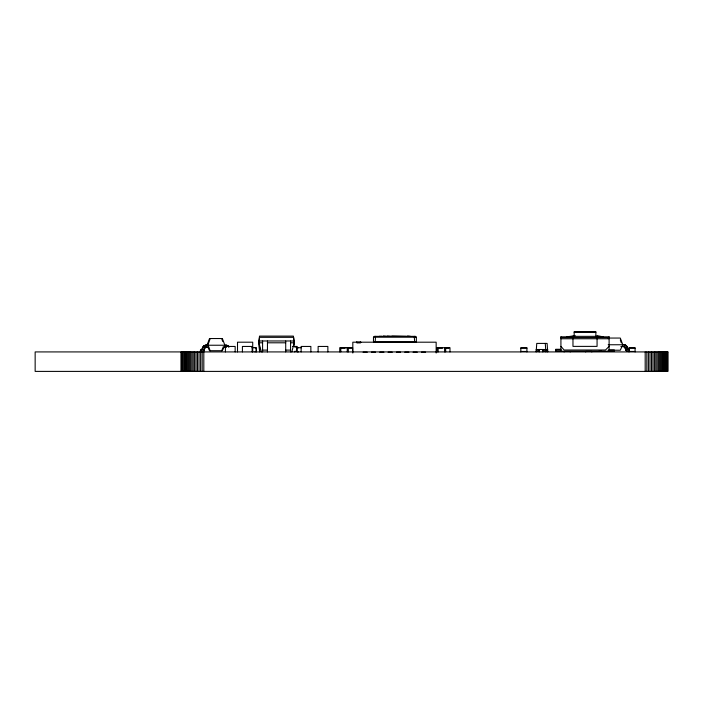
<?xml version="1.0" encoding="UTF-8"?>
<svg xmlns="http://www.w3.org/2000/svg" width="703" height="703" viewBox="0 0 703 703"><rect width="100%" height="100%" fill="white"/><g stroke="black" fill="none" stroke-linecap="round" stroke-linejoin="round"><path stroke-width="1.05" d="M536.152 351.922L536.767 343.407L547.11 343.407L547.716 351.922M293.889 346.535L294.276 343.407L293.379 336.104L259.521 336.104L258.625 343.407L259.521 350.709M359.136 342.695L359.215 342.194M261.375 351.922L258.941 342.8L259.521 337.326L293.643 337.326L294.223 342.8L291.789 351.922M359.593 342.695L359.734 342.194M210.206 338.538L207.824 345.235L210.206 350.709M207.034 345.235L209.52 338.538L222.376 338.538L224.855 345.235L222.376 350.709L209.52 350.709L207.868 347.062M203.518 350.788L204.494 348.196A1.758 1.758 0 0 1 206.137 347.062M359.98 342.695L360.182 342.194M375.543 336.35L375.182 341.886M202.262 350.006L200.425 350.103L200.425 351.922M221.691 350.709L222.877 347.967M360.279 342.695L360.525 342.194M356.483 342.194L356.773 342.695L360.525 342.695L360.744 342.194M201.497 350.103L202.569 347.51A3.515 3.515 0 0 1 205.856 345.235L226.041 345.235A3.515 3.515 0 0 1 229.011 346.878M360.525 342.695L360.815 342.194M373.469 337.212L374.33 336.35L415.491 336.35L416.352 337.212L416.352 341.886L373.469 341.886L373.469 337.212L416.352 337.212M609.106 346.386L605.494 350.006L564.14 350.006L560.924 346.386M202.007 350.094L203.193 347.51A3.515 3.515 0 0 1 206.48 345.235M566.952 336.825L575.159 335.621M566.952 337.554L572.971 336.35L597.067 336.35L603.086 337.554M201.726 350.103L202.798 347.51A3.515 3.515 0 0 1 206.084 345.235M574.175 332.334L595.863 332.334M383.372 336.008L386.571 336.35M387.274 336.008L391.246 336.35M391.852 336.008L406.545 336.35M407.494 336.008L410.429 336.35M560.924 336.825L573.516 336.825M597.067 336.825L609.106 336.825M560.924 337.554L609.106 337.554M608.139 338.055L620.301 338.055L622.788 344.751L620.301 350.226L608.139 350.226M560.924 338.758L609.106 338.758M258.941 340.973L294.223 340.973M258.941 342.8L262.588 342.8M267.456 342.8L285.708 342.8M290.576 342.8L294.223 342.8M608.192 344.751L623.974 344.751A3.515 3.515 0 0 1 627.261 347.027L628.35 349.611M292.676 346.447L297.193 346.447L297.193 351.922M620.863 346.57L623.921 346.57A1.758 1.758 0 0 1 625.565 347.713L626.54 350.296A1.758 1.758 0 0 0 628.183 351.438M208.967 347.062L205.9 347.062A1.758 1.758 0 0 0 204.907 347.37M222.93 347.062L225.997 347.062M251.894 347.713L256.454 347.713L256.454 351.922M296.824 347.713L301.394 347.713M297.211 348.178L298.344 347.713M340.797 348.178L345.103 348.178L345.103 347.713M347.256 348.178L351.553 348.178L351.553 347.713M438.154 348.178L442.451 348.178L442.451 347.713M444.604 348.178L448.909 348.178L448.909 347.713M520.835 348.178L526.925 348.178M629.009 348.178L635.09 348.178M560.924 349.277L555.704 349.277L555.704 351.21L614.325 351.21L614.325 350.006L609.106 350.006M536.152 349.496L547.716 349.496M627.832 349.611L629.396 349.611L629.396 351.438M555.704 350.006L560.924 350.006M262.588 350.103L267.456 350.103M285.708 350.103L290.576 350.103M536.152 350.103L539.201 350.103M542.848 350.103L547.716 350.103M536.152 351.315L539.201 351.315M542.848 351.315L547.716 351.315M259.688 351.456L261.718 351.456M297.211 351.456L298.344 351.922M520.835 351.456L526.925 351.456M598.358 351.438L600.204 351.438A1.758 1.758 0 0 0 601.206 351.122M627.551 351.438L635.09 351.456M363.073 352.194L367.238 352.194M371.404 352.194L375.578 352.194M379.743 352.194L383.908 352.194M388.074 352.194L392.248 352.194M396.413 352.194L400.578 352.194M404.743 352.194L408.909 352.194M413.083 352.194L417.248 352.194M421.413 352.194L425.579 352.194M628.069 349.602L627.032 347.027A3.515 3.515 0 0 0 626.716 346.394M597.067 335.621L603.086 336.825M627.594 349.558L626.76 347.027M356.553 342.194L356.834 342.695M356.773 342.194L357.027 342.695M414.278 336.35L414.638 341.886M357.115 342.194L357.326 342.695M625.907 350.296L624.941 347.713A1.758 1.758 0 0 0 623.297 346.57M620.301 339.971L621.32 342.836M221.691 338.538L222.71 341.412M357.563 342.194L357.713 342.695M358.091 342.194L358.161 342.695M545.282 343.407L545.888 351.922M667.683 351.922L667.683 371.395M667.349 351.922L667.349 371.395M667.024 351.922L667.024 371.395M666.549 351.922L666.549 371.395M665.926 351.922L665.926 371.395M665.31 351.922L665.31 371.395M664.555 351.922L664.555 371.395M663.676 351.922L663.676 371.395M662.806 351.922L662.806 371.395M661.804 351.922L661.804 371.395M660.706 351.922L660.706 371.395M659.599 351.922L659.599 371.395M658.395 351.922L658.395 371.395M657.094 351.922L657.094 371.395M655.802 351.922L655.802 371.395M654.423 351.922L654.423 371.395M652.964 351.922L652.964 371.395M651.505 351.922L651.505 371.395M649.985 351.922L649.985 371.395M648.403 351.922L648.403 371.395M646.822 351.922L646.822 371.395M645.187 351.922L645.187 371.395M635.09 351.922L635.09 347.713L629.009 347.713L629.009 351.922M609.106 336.834L609.106 351.21M597.067 338.758L597.067 346.386L572.971 346.386L572.971 338.758M595.863 336.35L595.863 331.605L574.175 331.605L574.175 336.35M591.821 351.922L591.821 351.456L585.74 351.456L585.74 351.922M570.186 351.456L570.186 351.922M564.105 351.456L564.105 351.922M560.924 336.834L560.924 351.21M542.848 349.496L542.848 351.922M539.201 349.496L539.201 351.922M526.925 351.922L526.925 347.713L520.835 347.713L520.835 351.922M449.982 351.922L449.982 347.713L437.073 347.713L437.073 351.922M445.676 347.713L445.676 351.922M444.604 347.713L444.604 351.922M438.154 347.713L438.154 351.922M436.159 353.029L436.159 342.194L352.818 342.194L352.818 353.029M382.089 336.35L379.225 336.35M358.653 342.194L358.653 342.695M352.634 351.922L352.634 347.713L339.725 347.713L339.725 351.922M348.328 347.713L348.328 351.922M347.256 347.713L347.256 351.922M340.797 347.713L340.797 351.922M327.862 351.922L327.862 346.447L318.134 346.447L318.134 351.922M310.867 351.922L310.867 346.447L301.13 346.447L301.13 351.922M294.759 346.447L294.759 347.062L296.587 347.062L296.587 351.315L294.759 351.315L294.759 351.922M290.576 340.973L290.576 351.922M285.708 340.973L285.708 351.922M267.456 340.973L267.456 351.922M262.588 340.973L262.588 351.922M259.688 347.713L259.688 351.922M254.934 347.713L256.077 348.178L256.077 351.456L254.934 351.922M252.72 351.922L252.72 342.194L237.509 342.194L237.509 351.922M252.149 351.922L252.149 346.447L242.412 346.447L242.412 351.922M235.154 351.922L235.154 346.447L225.417 346.447L225.417 351.922M203.817 351.922L203.817 371.395M202.183 371.395L202.183 351.922A1.758 1.758 0 0 0 203.914 350.788L204.889 348.196A1.758 1.758 0 0 1 206.533 347.062M201.058 350.103L201.058 351.922M200.926 350.103L200.926 351.922M200.663 350.103L200.601 371.395M199.028 351.922L199.028 371.395M197.499 351.922L197.499 371.395M196.04 351.922L196.04 371.395M194.59 351.922L194.59 371.395M193.202 351.922L193.202 371.395M191.91 351.922L191.91 371.395M190.618 351.922L190.618 371.395M189.406 351.922L189.406 371.395M188.307 351.922L188.307 371.395M187.2 351.922L187.2 371.395M186.207 351.922L186.207 371.395M185.328 351.922L185.328 371.395M184.45 351.922L184.45 371.395M183.694 351.922L183.694 371.395M182.464 351.922L182.464 371.395M181.98 351.922L181.98 371.395M181.655 351.922L181.655 371.395M181.33 351.922L181.33 371.395M181.154 351.922L181.154 371.395M623.737 344.751A3.515 3.515 0 0 1 624.44 344.822M624.782 344.909A3.515 3.515 0 0 1 626.514 346.104M627.946 351.438A1.758 1.758 0 0 1 626.303 350.296L625.336 347.713A1.758 1.758 0 0 0 623.693 346.57M623.42 346.57A1.758 1.758 0 0 1 625.064 347.713L626.039 350.296A1.758 1.758 0 0 0 627.682 351.438M623.341 344.751A3.515 3.515 0 0 1 624.044 344.822M624.387 344.909A3.515 3.515 0 0 1 625.626 345.586M625.881 345.832A3.515 3.515 0 0 1 626.118 346.104M600.705 351.122A1.758 1.758 0 0 1 599.703 351.438M601.074 351.122A1.758 1.758 0 0 1 600.081 351.438M204.257 348.196A1.758 1.758 0 0 1 204.635 347.598M203.132 351.105A1.758 1.758 0 0 1 202.165 351.843M203.36 351.105A1.758 1.758 0 0 1 202.051 351.913M206.401 347.062A1.758 1.758 0 0 0 204.758 348.196L203.791 350.788A1.758 1.758 0 0 1 202.148 351.922M203.07 347.51A3.515 3.515 0 0 1 206.357 345.235M225.909 345.235A3.515 3.515 0 0 1 228.888 346.878M225.496 347.062A1.758 1.758 0 0 1 226.014 347.141M225.54 345.235A3.515 3.515 0 0 1 226.92 345.516M227.544 345.858A3.515 3.515 0 0 1 228.51 346.878M225.364 347.062A1.758 1.758 0 0 1 226.058 347.203M667.85 351.922L35.15 351.922L35.15 371.395L667.85 371.395L667.85 351.922"/></g></svg>
